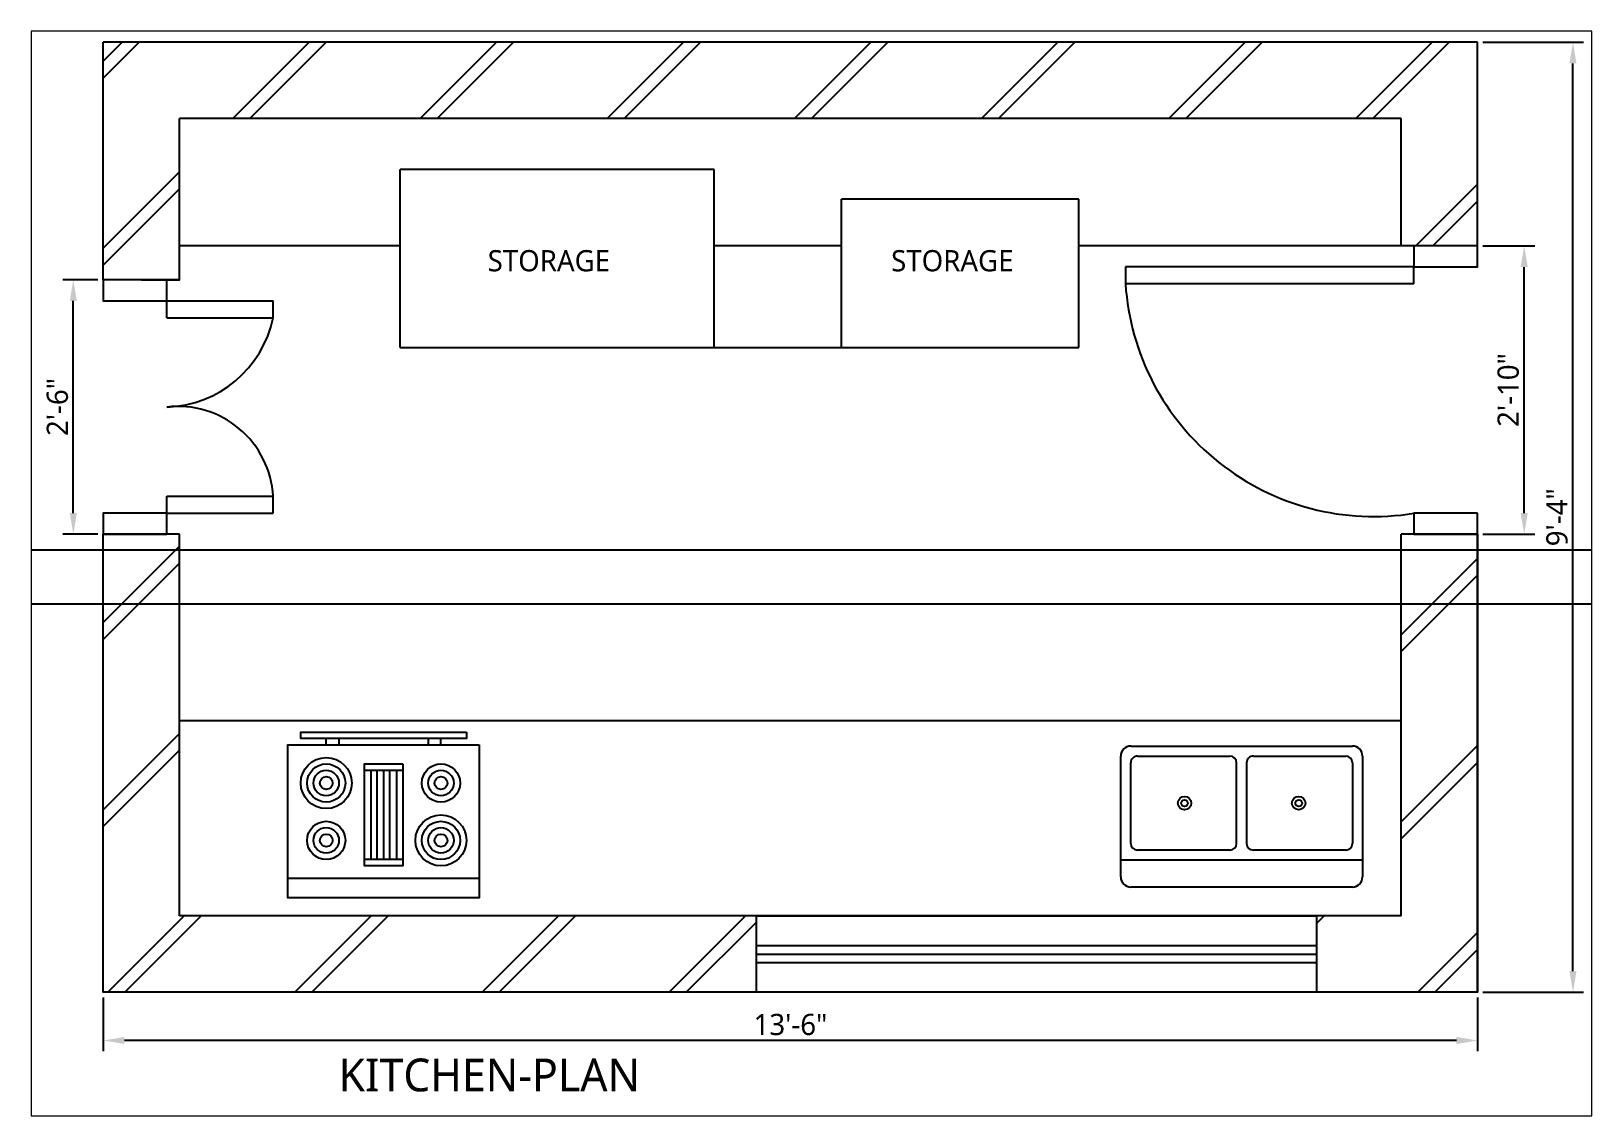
# Paper-space layout 'Layout1' of a CAD drawing. Header units: millimetres. Extents: x 29 to 257, y 20 to 178.
# The model-space entities are those that its viewports show. They can reach past a viewport. Long polylines and large blocks are cut down to what shows.
import ezdxf

# ---------------------------------------------------------------- set-up
doc = ezdxf.new("R2010")
doc.units = ezdxf.units.MM
doc.linetypes.add('ACAD_ISO02W100', pattern=[15, 12, -3])
doc.styles.get("Standard").update_dxf_attribs({"font": 'yugothic.ttf'})
doc.dimstyles.new('ISO-25', dxfattribs={"dimtxt": 2.5, "dimasz": 2.5, "dimexe": 1.25, "dimexo": 0.625, "dimtad": 1, "dimlunit": 4, "dimtxsty": 'Standard', "dimcen": 2.5, "dimadec": 0, "dimazin": 0, "dimtfac": 1, "dimtmove": 0, "dimatfit": 3, "dimfxl": 1, "dimarcsym": 0})

# ---------------------------------------------------------------- blocks, each defined once
blk = doc.blocks.new('Sink-double - 36 in top')
for p, q in [((-18, -4), (18, -4)), ((-0.75, -18.5), (-0.75, -6.5)), ((0.75, -6.5), (0.75, -18.5))]:
    blk.add_line(p, q)
for points in [[(-16.5, 0), (16.5, 0)], [(-18, -19.5), (-18, -1.5)], [(18, -1.5), (18, -19.5)], [(-16.5, -18.5), (-16.5, -6.5)], [(-15.5, -5.5), (-1.75, -5.5)], [(1.75, -5.5), (15.5, -5.5)], [(16.5, -6.5), (16.5, -18.5)], [(-1.75, -19.5), (-15.5, -19.5)], [(15.5, -19.5), (1.75, -19.5)], [(16.5, -21), (-16.5, -21)]]:
    blk.add_lwpolyline(points)
for centre, radius in [((-8.5, -12.5), 1), ((8.5, -12.5), 1), ((-8.5, -12.5), 0.5), ((8.5, -12.5), 0.5)]:
    blk.add_circle(centre, radius)
for centre, radius, start, end in [((-16.5, -1.5), 1.5, 90, 180), ((16.5, -1.5), 1.5, 0, 90), ((-15.5, -6.5), 1, 90, 180), ((-1.75, -6.5), 1, 0, 90), ((1.75, -6.5), 1, 90, 180), ((15.5, -6.5), 1, 0, 90), ((-15.5, -18.5), 1, 180, 270), ((-1.75, -18.5), 1, 270, 0), ((1.75, -18.5), 1, 180, 270), ((15.5, -18.5), 1, 270, 0), ((-16.5, -19.5), 1.5, 180, 270), ((16.5, -19.5), 1.5, 270, 0)]:
    blk.add_arc(centre, radius, start, end)
blk = doc.blocks.new('Range-Oven - 30 in top')
for p, q in [((0, -3), (30, -3)), ((12, -6), (18, -6)), ((13, -20), (13, -6)), ((14, -6), (14, -20)), ((15, -20), (15, -6)), ((16, -6), (16, -20)), ((17, -20), (17, -6)), ((18, -20), (12, -20)), ((6, -24), (6, -25)), ((8, -25), (8, -24)), ((22, -25), (22, -24)), ((24, -24), (24, -25))]:
    blk.add_line(p, q)
for points in [[(0, -24), (0, 0), (30, 0), (30, -24)], [(12, -21), (12, -5), (18, -5), (18, -21)], [(2, -26), (2, -25), (28, -25), (28, -26)]]:
    blk.add_lwpolyline(points, close=True)
for centre, radius in [((6, -9), 4), ((6, -9), 3), ((6, -9), 2), ((24, -9), 3), ((24, -9), 2), ((6, -9), 1), ((24, -9), 1), ((24, -18), 4), ((6, -18), 3), ((6, -18), 2), ((6, -18), 1), ((24, -18), 3), ((24, -18), 2), ((24, -18), 1)]:
    blk.add_circle(centre, radius)
blk = doc.blocks.new('*D27')
at = {"color": 0, "lineweight": -2}
for p, q in [((1975.66, 298.87), (1975.66, 292.57)), ((2137.66, 298.87), (2137.66, 292.57)), ((2135.16, 293.82), (1978.16, 293.82))]:
    blk.add_line(p, q, dxfattribs=at)
at = {"color": 0}
for points in [[(1978.16, 294.23), (1978.16, 293.4), (1975.66, 293.82)], [(2135.16, 294.23), (2135.16, 293.4), (2137.66, 293.82)]]:
    blk.add_solid(points, dxfattribs=at)
at = {"layer": 'Defpoints', "color": 0}
for p in [(1975.66, 299.5), (2137.66, 299.5), (1975.66, 293.82)]:
    blk.add_point(p, dxfattribs=at)
at = {"color": 0, "insert": (2056.66, 295.69), "char_height": 2.5, "attachment_point": 5}
blk.add_mtext('13\'-6"', dxfattribs=at)
blk = doc.blocks.new('*D28')
at = {"color": 0, "lineweight": -2}
for p, q in [((2138.28, 411.5), (2150.15, 411.5)), ((2148.9, 302), (2148.9, 409)), ((2138.28, 299.5), (2150.15, 299.5))]:
    blk.add_line(p, q, dxfattribs=at)
at = {"color": 0}
for points in [[(2148.48, 409), (2149.31, 409), (2148.9, 411.5)], [(2148.48, 302), (2149.31, 302), (2148.9, 299.5)]]:
    blk.add_solid(points, dxfattribs=at)
at = {"layer": 'Defpoints', "color": 0}
for p in [(2137.66, 411.5), (2148.9, 411.5), (2137.66, 299.5)]:
    blk.add_point(p, dxfattribs=at)
at = {"color": 0, "insert": (2147.02, 355.5), "char_height": 2.5, "attachment_point": 5, "rotation": 90}
blk.add_mtext('9\'-4"', dxfattribs=at)
blk = doc.blocks.new('*D29')
at = {"color": 0, "lineweight": -2}
for p, q in [((2138.28, 387.5), (2144.4, 387.5)), ((2143.15, 356), (2143.15, 385)), ((2138.28, 353.5), (2144.4, 353.5))]:
    blk.add_line(p, q, dxfattribs=at)
at = {"color": 0}
for points in [[(2142.73, 385), (2143.57, 385), (2143.15, 387.5)], [(2142.73, 356), (2143.57, 356), (2143.15, 353.5)]]:
    blk.add_solid(points, dxfattribs=at)
at = {"layer": 'Defpoints', "color": 0}
for p in [(2137.66, 387.5), (2143.15, 387.5), (2137.66, 353.5)]:
    blk.add_point(p, dxfattribs=at)
at = {"color": 0, "insert": (2141.27, 370.5), "char_height": 2.5, "attachment_point": 5, "rotation": 90}
blk.add_mtext('2\'-10"', dxfattribs=at)
blk = doc.blocks.new('*D30')
at = {"color": 0, "lineweight": -2}
for p, q in [((1975.03, 383.5), (1970.88, 383.5)), ((1972.13, 356), (1972.13, 381)), ((1975.03, 353.5), (1970.88, 353.5))]:
    blk.add_line(p, q, dxfattribs=at)
at = {"color": 0}
for points in [[(1971.71, 381), (1972.55, 381), (1972.13, 383.5)], [(1971.71, 356), (1972.55, 356), (1972.13, 353.5)]]:
    blk.add_solid(points, dxfattribs=at)
at = {"layer": 'Defpoints', "color": 0}
for p in [(1972.13, 383.5), (1975.66, 383.5), (1975.66, 353.5)]:
    blk.add_point(p, dxfattribs=at)
at = {"color": 0, "insert": (1970.26, 368.5), "char_height": 2.5, "attachment_point": 5, "rotation": 90}
blk.add_mtext('2\'-6"', dxfattribs=at)

msp = doc.modelspace()

# ---------------------------------------------------------------- hatches: boundary and pattern name
h = msp.add_hatch()
h.set_pattern_fill('JIS_LC_8A', color=256, scale=2, style=0)
h.paths.add_polyline_path([(2137.657, 411.499), (1975.657, 411.499), (1975.657, 383.499), (1983.164, 383.499), (1984.657, 383.499), (1984.657, 402.499), (2128.657, 402.499), (2128.657, 387.499), (2137.657, 387.499)])
h.paths.add_polyline_path([(2137.657, 353.499), (2130.151, 353.499), (2128.657, 353.499), (2128.657, 308.499), (2118.657, 308.499), (2118.657, 299.499), (2137.657, 299.499)])
h.paths.add_polyline_path([(2052.657, 308.499), (1984.657, 308.499), (1984.657, 353.499), (1975.657, 353.499), (1975.657, 299.499), (2052.657, 299.499)])

# ---------------------------------------------------------------- linework, layer by layer
for p, q in [((1975.657, 383.499), (1975.657, 411.499)), ((2137.657, 411.499), (1975.657, 411.499)), ((2137.657, 387.499), (2137.657, 411.499)), ((1984.657, 383.499), (1984.657, 402.499)), ((2128.657, 402.499), (1984.657, 402.499)), ((2128.657, 387.499), (2128.657, 402.499)), ((1984.657, 387.499), (1984.657, 396.499)), ((2010.657, 375.499), (2010.657, 396.499)), ((2047.657, 396.499), (2010.657, 396.499)), ((2047.657, 375.499), (2047.657, 396.499)), ((2062.657, 375.499), (2062.657, 392.999)), ((2090.657, 392.999), (2062.657, 392.999)), ((2090.657, 375.499), (2090.657, 392.999)), ((2010.657, 387.499), (1984.657, 387.499)), ((2062.657, 387.499), (2047.657, 387.499)), ((2137.657, 387.499), (2090.657, 387.499)), ((2130.151, 385.023), (2096.151, 385.023)), ((2096.151, 385.023), (2096.151, 383.023)), ((2130.151, 383.023), (2130.151, 385.023)), ((1984.657, 383.499), (1975.657, 383.499)), ((2130.151, 383.023), (2096.151, 383.023)), ((1983.164, 381.023), (1995.688, 381.023)), ((1983.164, 379.023), (1983.164, 381.023)), ((1995.688, 379.023), (1995.688, 381.023)), ((1983.164, 379.023), (1995.688, 379.023)), ((2010.657, 375.499), (2090.657, 375.499)), ((1983.164, 357.974), (1995.688, 357.974)), ((1983.164, 355.974), (1983.164, 357.974)), ((1995.688, 355.974), (1995.688, 357.974)), ((1983.164, 355.974), (1995.688, 355.974)), ((1984.657, 353.499), (1975.657, 353.499)), ((1975.657, 299.499), (1975.657, 353.499)), ((1984.657, 308.499), (1984.657, 353.499)), ((2128.657, 308.499), (2128.657, 353.499)), ((2137.657, 353.499), (2128.657, 353.499)), ((2137.657, 299.499), (2137.657, 353.499)), ((2165.284, 351.636), (1953.945, 351.636)), ((1953.945, 345.289), (2165.284, 345.289)), ((2128.657, 331.499), (1984.657, 331.499)), ((2128.657, 308.499), (1984.657, 308.499)), ((2052.657, 304.999), (2118.657, 304.999)), ((2052.657, 303.999), (2118.657, 303.999)), ((2052.657, 302.999), (2118.657, 302.999))]:
    msp.add_line(p, q)
for points in [[(2137.657, 387.499), (2130.151, 387.499), (2130.151, 385.023), (2137.657, 385.023)], [(1983.164, 383.499), (1975.657, 383.499), (1975.657, 381.023), (1983.164, 381.023)], [(1980.157, 383.499), (1984.657, 383.499), (1984.657, 383.499), (1980.157, 383.499)], [(1983.164, 355.974), (1975.657, 355.974), (1975.657, 353.499), (1983.164, 353.499)], [(2137.657, 355.974), (2130.151, 355.974), (2130.151, 353.499), (2137.657, 353.499)], [(2118.657, 299.499), (2052.657, 299.499), (2052.657, 308.499), (2118.657, 308.499)]]:
    msp.add_lwpolyline(points, close=True)
msp.add_lwpolyline([(2137.657, 353.499), (2137.657, 299.499), (1975.657, 299.499), (1975.657, 353.499)])
for centre, radius, start, end in [((2125.413, 384.912), 29.323, 183.69396, 279.29793), ((1982.727, 381.733), 13.242, 271.89152, 348.18991), ((1984.459, 357.326), 11.248, 3.30531, 96.61326)]:
    msp.add_arc(centre, radius, start, end)

# ---------------------------------------------------------------- block references
at = {"linetype": 'ACAD_ISO02W100', "lineweight": 100, "rotation": 180}
for name, p, xscale, yscale, zscale in [('Range-Oven - 30 in top', (2019.973, 310.643), 0.7514394825984709, 0.7514394825984709, 0.7514394825985242), ('Sink-double - 36 in top', (2109.839, 311.908), 0.7916644492888736, 0.7916644492887599, 0.791664449288722)]:
    msp.add_blockref(name, p, dxfattribs=dict(at, xscale=xscale, yscale=yscale, zscale=zscale))

# ---------------------------------------------------------------- texts
at = {"attachment_point": 1}
for s, insert, char_height, width in [('STORAGE', (2020.97, 386.996), 2.5, 15.52674), ('STORAGE', (2068.525, 386.996), 2.5, 15.52674), ('KITCHEN-PLAN', (2003.396, 291.687), 3.86855, 37.60258)]:
    msp.add_mtext(s, dxfattribs=dict(at, insert=insert, char_height=char_height, width=width))

# ---------------------------------------------------------------- dimensions: what is measured, and where the dimension line sits
dim = msp.add_linear_dim(base=(2148.896, 411.499), p1=(2137.657, 299.499), p2=(2137.657, 411.499), angle=90, dimstyle='ISO-25')
dim.commit()
dim.dimension.update_dxf_attribs({"geometry": '*D28', "text_midpoint": (2148.896, 355.499), "dimtype": 160})
for base, p1, p2, picture, middle in [((2143.15, 387.499), (2137.657, 353.499), (2137.657, 387.499), '*D29', (2141.275, 370.499)), ((1972.13, 383.499), (1975.657, 353.499), (1975.657, 383.499), '*D30', (1970.255, 368.499))]:
    dim = msp.add_linear_dim(base=base, p1=p1, p2=p2, angle=90, dimstyle='ISO-25')
    dim.commit()
    dim.dimension.update_dxf_attribs({"geometry": picture, "text_midpoint": middle})
dim = msp.add_linear_dim(base=(1975.657, 293.817), p1=(2137.657, 299.499), p2=(1975.657, 299.499), dimstyle='ISO-25')
dim.commit()
dim.dimension.update_dxf_attribs({"geometry": '*D27', "text_midpoint": (2056.657, 293.817), "dimtype": 160})

psp = doc.layouts.get("Layout1")

# ---------------------------------------------------------------- viewports
at = {"layer": '0'}
psp.add_viewport(center=(142.59, 99.11), size=(228.14, 158.5807), view_center_point=(945.065, 2114.053), view_height=1219.29103, dxfattribs=at)
psp.add_viewport(center=(142.59, 99.11), size=(228.14, 158.5807), view_center_point=(2059.141, 348.869), view_height=127.8631, status=3, dxfattribs=at)

doc.saveas('drawing.dxf')
